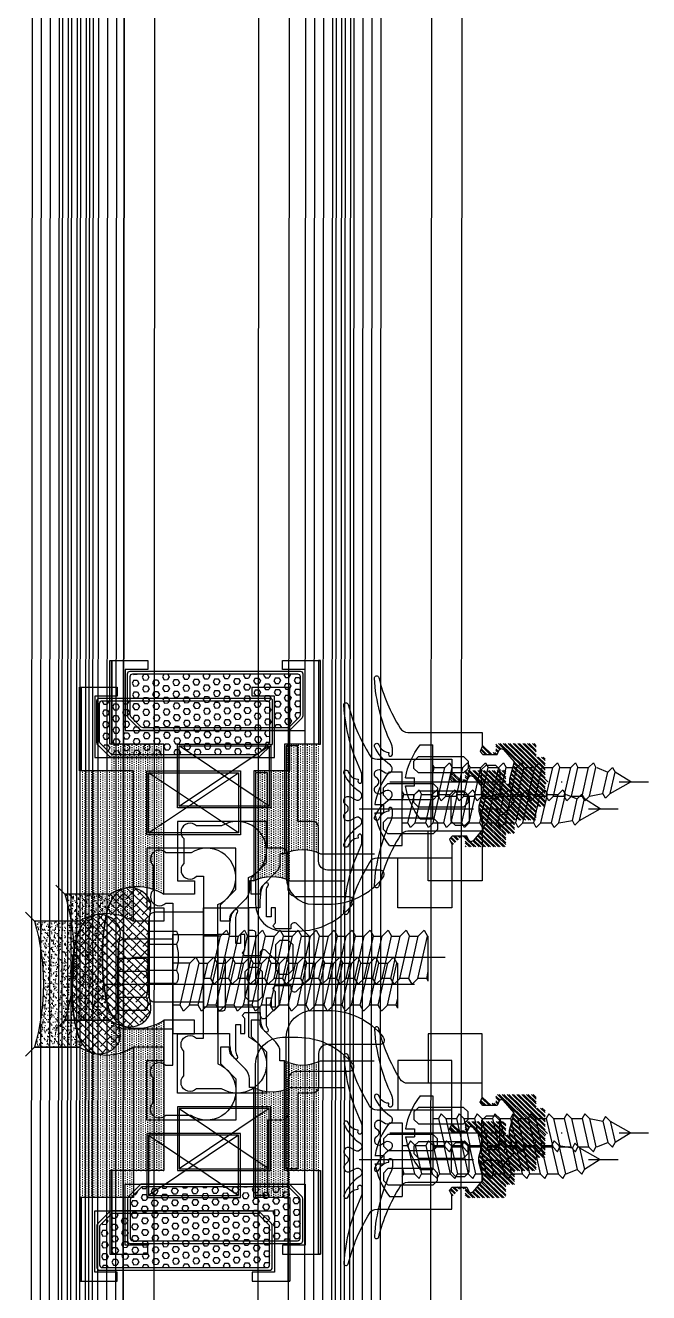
# Model space of a CAD drawing. Header units: inches. Extents: x 4821 to 127877, y 58012 to 433683.
# Drawn here: x 32887 to 32956.3, y 227800.3 to 227941.1 of the extents above; entities that cross this region are included whole.
import ezdxf
from ezdxf.xclip import XClip

# ---------------------------------------------------------------- set-up
doc = ezdxf.new("R2010")
doc.units = ezdxf.units.IN
doc.header["$MEASUREMENT"] = 0
doc.header["$XCLIPFRAME"] = 2
for name, pattern in [('$1$Center', [29.999999120608162, 12.00000007375544, -5.999999682284241, 5.999999682284241, -5.999999682284241]), ('$1$DASHDOT', [25.399999999999995, 12.7, -6.349999999999998, 0, -6.349999999999998]), ('$1$DASHED', [19.049999999999997, 12.7, -6.349999999999998])]:
    doc.linetypes.add(name, pattern=pattern)
for name, color, linetype in [('$1$ACC', 2, 'Continuous'), ('A-FURN-FIXD', 10, 'Continuous'), ('A-WAL-CMU', 7, 'Continuous')]:
    doc.layers.add(name, color=color, linetype=linetype)
pattern_1 = [(0, (0, 0), (0.125, 0.25), [0, -0.25])]
pattern_2 = [(179.0162089855438, (635274.2243378536, -1341716.434204595), (-0.01115194898563886, -0.6494233088162342), [0.3749999999999928, -0.7499999999999856]), (299.0162089855436, (635274.2243378536, -1341716.434204595), (0.5679930577374244, 0.3150537832848457), [0.3749999999999989, -0.7499999999999978]), (239.0162089855436, (635273.8493931313, -1341716.427766015), (0.5568411087517855, -0.3343695255313883), [0.3749999999999995, -0.749999999999999])]
pattern_3 = [(224.0162089855436, (621120.7246362583, -1348913.95252218), (0.2605731915028855, -0.2696787197203402), []), (224.0162089855436, (621120.5478856217, -1348913.949487003), (0.2605731915028855, -0.2696787197203402), [])]

# ---------------------------------------------------------------- blocks, each defined once
blk = doc.blocks.new('$1$M6x25')
at = {"color": 71}
for p, q in [((-6, 4.5), (-6, -4.5)), ((0, 5), (-5.5, 5)), ((0, 5), (0, -5)), ((1.187399494136115, 3), (0.8241377285230553, 2.339363692339701)), ((1.849375497482468, 2.339363692339701), (1.187399494136115, 3)), ((3.187399494136117, 3), (2.824137728523055, 2.339363692339701)), ((3.849375497482468, 2.339363692339701), (3.187399494136117, 3)), ((5.187399494136116, 3), (4.824137728523054, 2.339363692339701)), ((5.849375497482468, 2.339363692339701), (5.187399494136116, 3)), ((7.187399494136116, 3), (6.824137728523053, 2.339363692339701)), ((7.849375497482468, 2.339363692339701), (7.187399494136116, 3)), ((9.187399494136118, 3), (8.824137728523054, 2.339363692339701)), ((9.849375497482466, 2.339363692339701), (9.187399494136118, 3)), ((11.18739949413611, 3), (10.82413772852305, 2.339363692339701)), ((11.84937549748247, 2.339363692339701), (11.18739949413611, 3)), ((13.18739949413611, 3), (12.82413772852305, 2.339363692339701)), ((13.84937549748247, 2.339363692339701), (13.18739949413611, 3)), ((15.18739949413611, 3), (14.82413772852305, 2.339363692339701)), ((15.84937549748247, 2.339363692339701), (15.18739949413611, 3)), ((17.18739949413611, 3), (16.82413772852305, 2.339363692339701)), ((17.84937549748247, 2.339363692339701), (17.18739949413611, 3)), ((19.18739949413611, 3), (18.82413772852305, 2.339363692339701)), ((19.84937549748247, 2.339363692339701), (19.18739949413611, 3)), ((21.18739949413612, 3), (20.82413772852305, 2.339363692339701)), ((21.84937549748247, 2.339363692339701), (21.18739949413612, 3)), ((23.18739949413612, 3), (22.82413772852306, 2.339363692339701)), ((23.84937549748247, 2.339363692339701), (23.18739949413612, 3)), ((0.8241377285230553, 2.339363692339701), (0, 2.339363692339701)), ((0.8241377285230553, 2.339363692339701), (1.881907690663864, -2.339363692339247)), ((1.849375497482468, 2.339363692339701), (2.907145459625098, -2.339363692339247)), ((2.824137728523055, 2.339363692339701), (1.849375497482468, 2.339363692339701)), ((2.824137728523055, 2.339363692339701), (3.881907690663865, -2.339363692339247)), ((3.849375497482468, 2.339363692339701), (4.907145459625097, -2.339363692339247)), ((4.824137728523054, 2.339363692339701), (3.849375497482468, 2.339363692339701)), ((4.824137728523054, 2.339363692339701), (5.881907690663866, -2.339363692339247)), ((5.849375497482468, 2.339363692339701), (6.907145459625098, -2.339363692339247)), ((6.824137728523053, 2.339363692339701), (5.849375497482468, 2.339363692339701)), ((6.824137728523053, 2.339363692339701), (7.881907690663866, -2.339363692339247)), ((7.849375497482468, 2.339363692339701), (8.907145459625095, -2.339363692339247)), ((8.824137728523054, 2.339363692339701), (7.849375497482468, 2.339363692339701)), ((8.824137728523054, 2.339363692339701), (9.881907690663864, -2.339363692339247)), ((9.849375497482466, 2.339363692339701), (10.9071454596251, -2.339363692339247)), ((10.82413772852305, 2.339363692339701), (9.849375497482466, 2.339363692339701)), ((10.82413772852305, 2.339363692339701), (11.88190769066386, -2.339363692339247)), ((11.84937549748247, 2.339363692339701), (12.9071454596251, -2.339363692339247)), ((12.82413772852305, 2.339363692339701), (11.84937549748247, 2.339363692339701)), ((12.82413772852305, 2.339363692339701), (13.88190769066386, -2.339363692339247)), ((13.84937549748247, 2.339363692339701), (14.9071454596251, -2.339363692339247)), ((14.82413772852305, 2.339363692339701), (13.84937549748247, 2.339363692339701)), ((14.82413772852305, 2.339363692339701), (15.88190769066386, -2.339363692339247)), ((15.84937549748247, 2.339363692339701), (16.9071454596251, -2.339363692339247)), ((16.82413772852305, 2.339363692339701), (15.84937549748247, 2.339363692339701)), ((16.82413772852305, 2.339363692339701), (17.88190769066386, -2.339363692339247)), ((17.84937549748247, 2.339363692339701), (18.9071454596251, -2.339363692339247)), ((18.82413772852305, 2.339363692339701), (17.84937549748247, 2.339363692339701)), ((18.82413772852305, 2.339363692339701), (19.88190769066386, -2.339363692339247)), ((19.84937549748247, 2.339363692339701), (20.9071454596251, -2.339363692339247)), ((20.82413772852305, 2.339363692339701), (19.84937549748247, 2.339363692339701)), ((20.82413772852305, 2.339363692339701), (21.88190769066387, -2.339363692339247)), ((21.84937549748247, 2.339363692339701), (22.9071454596251, -2.339363692339247)), ((22.82413772852306, 2.339363692339701), (21.84937549748247, 2.339363692339701)), ((22.82413772852306, 2.339363692339701), (23.88190769066387, -2.339363692339247)), ((23.84937549748247, 2.339363692339701), (24.9071454596251, -2.339363692339247)), ((24.82413772852306, 2.339363692339701), (23.84937549748247, 2.339363692339701)), ((25, 2.659190915250746), (24.82413772852306, 2.339363692339701)), ((24.82413772852306, 2.339363692339701), (24.99999999999818, 1.56148981150045)), ((25, 2.659190915250746), (25.00000000000182, -2.339363692339247)), ((1.881907690663864, -2.339363692339247), (0, -2.339363692339247)), ((1.881907690663864, -2.339363692339247), (2.543883694012038, -3)), ((2.543883694012038, -3), (2.907145459625098, -2.339363692339247)), ((2.907145459625098, -2.339363692339247), (3.881907690663865, -2.339363692339247)), ((3.881907690663865, -2.339363692339247), (4.543883694012038, -3)), ((4.543883694012038, -3), (4.907145459625097, -2.339363692339247)), ((4.907145459625097, -2.339363692339247), (5.881907690663866, -2.339363692339247)), ((5.881907690663866, -2.339363692339247), (6.543883694012037, -3)), ((6.543883694012037, -3), (6.907145459625098, -2.339363692339247)), ((6.907145459625098, -2.339363692339247), (7.881907690663866, -2.339363692339247)), ((7.881907690663866, -2.339363692339247), (8.543883694012038, -3)), ((8.543883694012038, -3), (8.907145459625095, -2.339363692339247)), ((8.907145459625095, -2.339363692339247), (9.881907690663864, -2.339363692339247)), ((9.881907690663864, -2.339363692339247), (10.54388369401204, -3)), ((10.54388369401204, -3), (10.9071454596251, -2.339363692339247)), ((10.9071454596251, -2.339363692339247), (11.88190769066386, -2.339363692339247)), ((11.88190769066386, -2.339363692339247), (12.54388369401204, -3)), ((12.54388369401204, -3), (12.9071454596251, -2.339363692339247)), ((12.9071454596251, -2.339363692339247), (13.88190769066386, -2.339363692339247)), ((13.88190769066386, -2.339363692339247), (14.54388369401204, -3)), ((14.54388369401204, -3), (14.9071454596251, -2.339363692339247)), ((14.9071454596251, -2.339363692339247), (15.88190769066386, -2.339363692339247)), ((15.88190769066386, -2.339363692339247), (16.54388369401203, -3)), ((16.54388369401203, -3), (16.9071454596251, -2.339363692339247)), ((16.9071454596251, -2.339363692339247), (17.88190769066386, -2.339363692339247)), ((17.88190769066386, -2.339363692339247), (18.54388369401204, -3)), ((18.54388369401204, -3), (18.9071454596251, -2.339363692339247)), ((18.9071454596251, -2.339363692339247), (19.88190769066386, -2.339363692339247)), ((19.88190769066386, -2.339363692339247), (20.54388369401204, -3)), ((20.54388369401204, -3), (20.9071454596251, -2.339363692339247)), ((20.9071454596251, -2.339363692339247), (21.88190769066387, -2.339363692339247)), ((21.88190769066387, -2.339363692339247), (22.54388369401204, -3)), ((22.54388369401204, -3), (22.9071454596251, -2.339363692339247)), ((22.9071454596251, -2.339363692339247), (23.88190769066387, -2.339363692339247)), ((23.88190769066387, -2.339363692339247), (24.54388369401204, -3)), ((24.54388369401204, -3), (24.9071454596251, -2.339363692339247)), ((24.9071454596251, -2.339363692339247), (25.00000000000182, -2.339363692339247)), ((0, -5), (-5.5, -5))]:
    blk.add_line(p, q, dxfattribs=at)
at = {"color": 71, "linetype": '$1$DASHED', "ltscale": 100}
for p, q in [((-6, 2.886751345948141), (-3, 2.886751345947685)), ((-6, 1.44337567297407), (-3, 1.44337567297407)), ((-6, -1.44337567297407), (-3, -1.44337567297407)), ((-6, -2.886751345948141), (-3, -2.886751345947685))]:
    blk.add_line(p, q, dxfattribs=at)
at = {"color": 2, "linetype": '$1$Center', "ltscale": 10}
blk.add_line((-7.769528715181877, 0), (26.87764291520944, 0), dxfattribs=at)
at = {"color": 71}
for centre, start, end in [((-5.5, 4.5), 90, 180), ((-5.5, -4.5), 180, 270)]:
    blk.add_arc(centre, 0.5, start, end, dxfattribs=at)
at = {"color": 71, "linetype": '$1$DASHED', "ltscale": 100}
for centre, radius, start, end in [((-4.202083333317203, 2.16506350946065), 1.402083333319506, 329.0209011380696, 30.97909886193042), ((-8.10833333330811, -9.095e-13), 5.308333333308814, 344.2221938994409, 15.77780610055912), ((-4.202083333317203, -2.165063509462469), 1.402083333319506, 329.0209011380696, 30.97909886193042)]:
    blk.add_arc(centre, radius, start, end, dxfattribs=at)
blk = doc.blocks.new('$1$inner silicone')
h = blk.add_hatch()
h.set_pattern_fill('DOTS', scale=4)
h.set_pattern_definition(pattern_1)
h.paths.add_polyline_path([(12.20000000001164, 1.819e-12), (12.20000000001164, -0.2000000000007276), (12.20000000001164, -4), (0, -4, 0.23606996840021), (0, 0)])
at = {"color": 7}
blk.add_line((12.20000000001164, -0.2000000000007276), (12.20000000001164, 1.819e-12), dxfattribs=at)
blk.add_arc((-3.999962284142383, -2), 4.472102220942803, 333.4347327252901, 26.56526727470997, dxfattribs=at)
blk = doc.blocks.new('$1$outer silicone')
h = blk.add_hatch()
h.set_pattern_fill('DOTS', scale=4)
h.set_pattern_definition(pattern_1)
h.paths.add_polyline_path([(16.70000000000072, 0), (16.70000000000072, -5.80000000000109), (16.70000000000436, -6), (0, -5.999999999998182, 0.2933506772537713), (0, 1.819e-12)])
at = {"color": 7}
blk.add_line((16.70000000000072, -5.80000000000109), (16.70000000000436, -6), dxfattribs=at)
blk.add_arc((-4.673308011646441, -2.999999999998181), 5.553360043407847, 327.3018269087508, 32.69817309124921, dxfattribs=at)
blk = doc.blocks.new('$1$butile2')
h = blk.add_hatch(color=11)
h.dxf.hatch_style = 1
h.paths.add_polyline_path([(9.300000000050202, 0.2000000000025466), (0, 0.2000000000025466), (0, 0), (9.300000000050202, 0)])
at = {"color": 11}
blk.add_lwpolyline([(9.300000000050202, 0.2000000000025466), (0, 0.2000000000025466), (0, 0), (9.300000000050202, 0)], close=True, dxfattribs=at)
blk = doc.blocks.new('$1$joint silicone 2')
h = blk.add_hatch()
h.set_pattern_fill('AR-SAND', color=11, scale=0.3)
h.set_pattern_definition([(37.50000000000001, (18049.96469978716, 8866.31298287214), (-0.0188980074328825, 0.5780471307039475), [0, -0.4560000000000001, 0, -0.51, 0, -0.4875]), (7.499999999999999, (18049.96469978716, 8866.31298287214), (0.5309330115803182, 0.8466438195689221), [0, -0.2459999999999999, 0, -0.4110000000000002, 0, -0.1575]), (327.5, (18049.59569978716, 8866.31298287214), (0.9342425585254484, 0.0016977160610895), [0, -0.15, 0, -0.5400000000000001, 0, -0.705]), (317.5, (18049.59569978716, 8866.31298287214), (0.9018379813716879, 0.2633026694802748), [0, -0.075, 0, -0.354, 0, -0.4050000000000001])])
edge = h.paths.add_edge_path()
edge.add_line((-6.225884273069823, 1.179132393152029), (-6.212707624403263, 1.168783772833194))
edge.add_line((-6.212707624403263, 1.168783772833194), (-5.750276468817901, 0.907811967712405))
edge.add_line((-5.750276468817901, 0.907811967712405), (-5.191873938121715, 0.6817775982672174))
edge.add_line((-5.191873938121715, 0.6817775982672174), (-4.546679324721481, 0.4905648727544758))
edge.add_line((-4.546679324721481, 0.4905648727544758), (-3.827091497580113, 0.3327301763820287))
edge.add_line((-3.827091497580113, 0.3327301763820287), (-3.045509325660531, 0.2068298943486297))
edge.add_line((-3.045509325660531, 0.2068298943486297), (-2.214331677903828, 0.1114204118603084))
edge.add_line((-2.214331677903828, 0.1114204118603084), (-1.345957423283833, 0.0450581141158182))
edge.add_line((-1.345957423283833, 0.0450581141158182), (-0.4527854307452799, 0.006299386323007597))
edge.add_line((-0.4527854307452799, 0.0062993863230076), (0.4527854307489179, -0.006299386321188701))
edge.add_line((0.452785430748918, -0.0062993863211887), (1.358356292243114, 0.006299386323007601))
edge.add_line((1.358356292243114, 0.0062993863230076), (2.251528284778031, 0.0450581141158182))
edge.add_line((2.251528284778031, 0.0450581141158182), (3.119902539405301, 0.1114204118603084))
edge.add_line((3.119902539405301, 0.1114204118603084), (3.951080187158368, 0.2068298943486297))
edge.add_line((3.951080187158368, 0.2068298943486297), (4.732662359077949, 0.3327301763802097))
edge.add_line((4.732662359077949, 0.3327301763802097), (5.452250186219317, 0.4905648727544758))
edge.add_line((5.452250186219317, 0.4905648727544758), (6.097444799615912, 0.6817775982672174))
edge.add_line((6.097444799615912, 0.6817775982672174), (6.655847330319375, 0.907811967712405))
edge.add_line((6.655847330319375, 0.907811967712405), (7.118278485908375, 1.168783772833194))
edge.add_line((7.118278485908375, 1.168783772833194), (7.131455134571298, 1.179132393148393))
edge.add_line((7.131455134571298, 1.179132393148393), (7.452785430767107, 0.8254943091251334))
edge.add_line((7.452785430767107, 0.8254943091251334), (7.452785430767107, -4.174505690871227))
edge.add_arc((0.4527854307538552, -28.17450569094024), 25.00000000006996, 73.73979529170316, 106.2602047083117)
edge.add_line((-6.547214569265634, -4.174505690873047), (-6.547214569269272, 0.8254943091251334))
edge.add_line((-6.547214569269272, 0.8254943091251334), (-6.225884273069823, 1.179132393152029))
at = {"color": 11}
blk.add_lwpolyline([(-6.225884273069823, 1.179132393152029), (-6.212707624403263, 1.168783772833194), (-5.750276468817901, 0.907811967712405), (-5.191873938121715, 0.6817775982672174), (-4.546679324721481, 0.4905648727544758), (-3.827091497580113, 0.3327301763820287), (-3.045509325660531, 0.2068298943486297), (-2.214331677903828, 0.1114204118603084), (-1.345957423283833, 0.0450581141158182), (-0.4527854307452799, 0.0062993863230076), (0.452785430748918, -0.0062993863211887), (1.358356292243114, 0.0062993863230076), (2.251528284778031, 0.0450581141158182), (3.119902539405301, 0.1114204118603084), (3.951080187158368, 0.2068298943486297), (4.732662359077949, 0.3327301763802097), (5.452250186219317, 0.4905648727544758), (6.097444799615912, 0.6817775982672174), (6.655847330319375, 0.907811967712405), (7.118278485908375, 1.168783772833194), (7.131455134571298, 1.179132393148393), (7.452785430767107, 0.8254943091251334), (7.452785430767107, -4.174505690871227, 0.1428571428570744), (-6.547214569265634, -4.174505690873047), (-6.547214569269272, 0.8254943091251334)], format="xyb", close=True, dxfattribs=at)
blk = doc.blocks.new('$1$GTSY500112')
at = {"layer": 'A-FURN-FIXD'}
blk.add_lwpolyline([(5.931719167543633, -11.75000000000091, 0.5773502691904902), (5.065693763759553, -11.75000000000102, -0.999999999998326), (4.199668359973656, -11.25), (4.488343494569562, -10.74999999999795, 0.9657807244750246), (3.640758804302095, -10.22048243981476, -0.1386731421400696), (1.563005672303915, -11.97761542958153, -1.037842059147247), (1.373383537076732, -11.51533969930676, 0.2835916216542221), (2.225868479810741, -10.43042088677998, -0.5844258438185121), (2.306127916204785, -10.39651677069548, 1.394940147350302), (2.442483260219886, -10), (1.746761672251523, -9.999999999999773, 0.1115745408399146), (1.316791351118807, -10.09715697768399, -0.0954303663116282), (-6.005665821277943, -11.99948991732117, -0.9123195609076536), (-6.082791419841667, -11.50759744684785, 0.0765505954499578), (-0.4749531550278335, -9.136859766201383, 0.2601478514355268), (-1.81899e-11, -8.285786437629442), (0, 0), (1.558762148981259, 0), (2.110130689236028, -0.2412499651154576), (2.447413881249303, 0.0529816781945556), (2.447413881234751, 1.672911868519803), (1.96036236776672, 1.887451385112399), (1.808419681938175, 2.096049797861269), (1.91581522821616, 2.377058941181529), (3.285172708374373, 3.529821003481628), (5.210995190456742, 3.033396865700523), (5.786417740828256, 3.033396865700523), (7.709653534149764, 3.529821003481628), (9.07901101430798, 2.377058941181529), (9.186406560585963, 2.096049797861269), (9.034463874757419, 1.887451385112399), (8.547412361289389, 1.672911868519803), (8.547412361274839, 0.0529816781945556), (8.884695553288111, -0.2412499651154576), (9.436064093542882, 0), (10.99741293128499, 0), (10.99741293127772, -8.285786437626712, 0.2601478514358848), (11.47236608633102, -9.136859766202065, 0.076550595449581), (17.08020435113758, -11.5075974468466, -0.9123195609076278), (17.00307875257931, -11.99948991732117, -0.0954303663112212), (9.68062158020075, -10.0971569776924, 0.1115745408397775), (9.250651259049844, -9.999999999999773), (8.554929671081482, -10, 1.394940147351126), (8.691285015096582, -10.3965167706956, -0.5844258438186469), (8.771544451490627, -10.43042088677998, 0.2835916216540443), (9.624029394222816, -11.51533969930631, -1.037842059147939), (9.434407258997453, -11.97761542958142, -0.1386731421400115), (7.356654126999272, -10.22048243981283, 0.965780724475494), (6.509069436731808, -10.74999999999806), (6.797744571327713, -11.25, -0.9999999999997278)], format="xyb", close=True, dxfattribs=at)
for points in [[(4.126459174849514, -0.0726897372550184), (3.635323295415219, 0.4184461421710921), (3.635323295400667, 1.466352391806253), (4.126459174849514, 1.957488271242368), (6.870953756451852, 1.957488271242254), (7.362089635900701, 1.466352391806253), (7.362089635886151, 0.4184461421710921), (6.870953756451852, -0.0726897372550184)], [(4.007570586203654, -1.583512693114244), (4.498706465637951, -2.074648572540354), (4.498706465652502, -7.108864120564817), (4.007570586203654, -7.600000000000023), (3.186317374838836, -7.600000000000023), (2.695181495389988, -7.108864120564817), (2.69518149540454, -2.074648572540354), (3.186317374838836, -1.583512693114244)], [(7.81109555644798, -7.600000000000023), (6.989842345083161, -7.600000000000023), (6.498706465634313, -7.108864120564817), (6.498706465648866, -2.074648572540354), (6.989842345083161, -1.583512693114357), (7.81109555644798, -1.583512693114244), (8.302231435882277, -2.074648572540354), (8.302231435896825, -7.108864120564817)]]:
    blk.add_lwpolyline(points, close=True, dxfattribs=at)
blk = doc.blocks.new('$1$GTSY500502')
at = {"color": 151}
blk.add_lwpolyline([(-1.782842712429555, 2.382842712475393, -0.6681786379169732), (-2.065685424906404, 1.700000000000726), (-2.349999999973078, 1.700000000000726), (-2.349999999980354, 3.638e-12), (-2.01271680796708, -0.2942316433109226), (-1.675433615953807, 0), (0, 0), (0, -0.487788868302232), (-1, -0.487788868302232), (-1, -0.987788868302232), (1.906080103886779, -0.9877888683031412, 0.1539203192352943), (2.479674458631051, -0.8069283657123378, -0.8071913946032635), (2.766471635997731, -1.072682986212385, -0.1918525196294766), (2.180359414422126, -1.524699452485036, -0.0728482029929145), (0.6843476991489297, -1.723938025607821), (1.600711e-10, -1.72393802560873), (-1.09139e-11, -3), (-2.49999999983629, -3), (-2.499999999974534, -2.5, 0.4142135623695433), (-2.799999999977443, -2.199999999999819), (-8.199999999978898, -2.200000000002546, 0.4142135623748711), (-8.499999999974534, -2.5), (-8.499999999974534, -3), (-10.99999999996726, -3), (-11.00000000013824, -1.72393802560873), (-11.6843476991271, -1.723938025607821, -0.0728482029934335), (-13.18035941441121, -1.524699452481399, -0.1918525196299132), (-13.7664716359759, -1.072682986214202, -0.8071913946034674), (-13.47967445860559, -0.8069283657086996, 0.153920319235285), (-12.90608010386495, -0.9877888683031412), (-9.999999999978172, -0.987788868302232), (-9.999999999978172, -0.487788868302232), (-10.99999999997817, -0.487788868302232), (-10.99999999997817, 0), (-9.324566384002537, 0), (-8.987283191989262, -0.2942316433109226), (-8.64999999997599, 0), (-8.649999999979629, 1.699999999998908), (-8.93431457502811, 1.700000000002545, -0.6681786379231692), (-9.217157287504962, 2.382842712475393), (-7.799999999977442, 3.799999999999272), (-3.199999999957071, 3.799999999999272)], format="xyb", close=True, dxfattribs=at)
blk.add_lwpolyline([(-3.636616829742705, 0.4911358794270201), (-4.127752709177002, 0), (-6.872247290779339, 0), (-7.363383170213638, 0.4911358794270201), (-7.363383170228188, 1.466352391806139), (-6.872247290779339, 1.957488271242254), (-4.127752709177002, 1.957488271242254), (-3.636616829728153, 1.466352391806139)], close=True, dxfattribs=at)
blk = doc.blocks.new('$1$RHS4.2x22')
at = {"layer": 'A-FURN-FIXD'}
for p, q in [((1.422341482069896, 4.098988029109478), (0, 4.098988029109478)), ((0, -4.098988029109478), (0, 4.098988029109478)), ((-19.97603425628768, 1.608759013357485), (-20.26279309406164, 1.087252712090049)), ((-19.45347039924309, 1.087252712090049), (-19.97603425628768, 1.608759013357485)), ((-18.22982678261906, 1.578800000000228), (-19.45347039924309, 1.087252712090049)), ((-17.8476176682816, 2.100306301267665), (-18.13437650605556, 1.578800000000228)), ((-17.42050408780051, -1.578800000000228), (-18.13437650605556, 1.578800000000228)), ((-17.32505381123701, 1.578800000000228), (-17.8476176682816, 2.100306301267665)), ((-16.1371945060564, 1.578800000000228), (-17.32505381123701, 1.578800000000228)), ((-16.61118139298196, -1.578800000000228), (-17.32505381123701, 1.578800000000228)), ((-15.85043566828244, 2.100306301267665), (-16.1371945060564, 1.578800000000228)), ((-15.42332208780135, -1.578800000000228), (-16.1371945060564, 1.578800000000228)), ((-15.32787181123786, 1.578800000000228), (-15.85043566828244, 2.100306301267665)), ((-14.61399939298281, -1.578800000000228), (-15.32787181123786, 1.578800000000228)), ((-14.14001250605725, 1.578800000000228), (-15.32787181123786, 1.578800000000228)), ((-13.85325366828329, 2.100306301267665), (-14.14001250605725, 1.578800000000228)), ((-13.42614008779856, -1.578800000000228), (-14.14001250605725, 1.578800000000228)), ((-13.3306898112387, 1.578800000000228), (-13.85325366828329, 2.100306301267665)), ((-12.61681739298365, -1.578800000000228), (-13.3306898112387, 1.578800000000228)), ((-12.14283050605445, 1.578800000000228), (-13.3306898112387, 1.578800000000228)), ((-11.85607166828049, 2.100306301267665), (-12.14283050605445, 1.578800000000228)), ((-11.4289580877994, -1.578800000000228), (-12.14283050605445, 1.578800000000228)), ((-11.33350781123954, 1.578800000000228), (-11.85607166828049, 2.100306301267665)), ((-10.61963539298085, -1.578800000000228), (-11.33350781123954, 1.578800000000228)), ((-10.1456485060553, 1.578800000000228), (-11.33350781123954, 1.578800000000228)), ((-9.858889668281336, 2.100306301267665), (-10.1456485060553, 1.578800000000228)), ((-9.431776087800245, -1.578800000000228), (-10.1456485060553, 1.578800000000228)), ((-9.858889668281336, 2.100306301267665), (-9.336325811236748, 1.578800000000228)), ((-8.622453392981697, -1.578800000000228), (-9.336325811236748, 1.578800000000228)), ((-8.148466506056138, 1.578800000000228), (-9.336325811236748, 1.578800000000228)), ((-7.861707668282179, 2.100306301267665), (-8.148466506056138, 1.578800000000228)), ((-7.43459408779745, -1.578800000000228), (-8.148466506056138, 1.578800000000228)), ((-7.339143811237591, 1.578800000000228), (-7.861707668282179, 2.100306301267665)), ((-6.62527139298254, -1.578800000000228), (-7.339143811237591, 1.578800000000228)), ((-6.151284506053344, 1.578800000000228), (-7.339143811237591, 1.578800000000228)), ((-5.864525668279384, 2.100306301267665), (-6.151284506053344, 1.578800000000228)), ((-5.437412087798293, -1.578800000000228), (-6.151284506053344, 1.578800000000228)), ((-5.341961811238434, 1.578800000000228), (-5.864525668279384, 2.100306301267665)), ((-4.628089392979746, -1.578800000000228), (-5.341961811238434, 1.578800000000228)), ((-4.154102506054187, 1.578800000000228), (-5.341961811238434, 1.578800000000228)), ((-3.867343668280228, 2.100306301267665), (-4.154102506054187, 1.578800000000228)), ((-3.440230087799137, -1.578800000000228), (-4.154102506054187, 1.578800000000228)), ((-3.440230087795499, -1.578800000000228), (-4.154102506054187, 1.578800000000228)), ((-3.344779811235639, 1.578800000000228), (-3.867343668280228, 2.100306301267665)), ((-2.630907392980589, -1.578800000000228), (-3.344779811235639, 1.578800000000228)), ((-2.156920506051392, 1.578800000000228), (-3.344779811235639, 1.578800000000228)), ((-1.870161668277433, 2.100306301267665), (-2.156920506051392, 1.578800000000228)), ((-1.443048087796342, -1.578800000000228), (-2.156920506051392, 1.578800000000228)), ((-1.347597811236483, 1.578800000000228), (-1.870161668277433, 2.100306301267665)), ((-0.6337253929777944, -1.578800000000228), (-1.347597811236483, 1.578800000000228)), ((-0.1597385060522356, 1.578800000000228), (-1.347597811236483, 1.578800000000228)), ((-1.818989403545856e-12, 1.869304167571499), (-0.1597385060522356, 1.578800000000228)), ((0, 0.8722447475302033), (-0.1597385060522356, 1.578800000000228)), ((-22, 0), (-20.26279309406164, 1.087252712090049)), ((-19.72250988759333, -1.302527603150793), (-22, 0)), ((-19.72250988759333, -1.302527603150793), (-20.26279309406164, 1.087252712090049)), ((-18.91318719277842, -1.302527603150793), (-19.45347039924309, 1.087252712090049)), ((3.048101800417498, 0.4554431143455986), (2.038886855621968, 0.4554431143455986)), ((2.038886855621968, -0.4554431143455986), (2.038886855621968, 0.4554431143455986)), ((-19.72250988759333, -1.302527603150793), (-19.19994603055238, -1.824033904418229)), ((-19.19994603055238, -1.824033904418229), (-18.91318719277842, -1.302527603150793)), ((-17.42050408780051, -1.578800000000228), (-18.91318719277842, -1.302527603150793)), ((3.048101800417498, -0.4554431143455986), (2.038886855621968, -0.4554431143455986)), ((-17.42050408780051, -1.578800000000228), (-16.89794023075592, -2.100306301267665)), ((-16.89794023075592, -2.100306301267665), (-16.61118139298196, -1.578800000000228)), ((-15.42332208780135, -1.578800000000228), (-16.61118139298196, -1.578800000000228)), ((-15.42332208780135, -1.578800000000228), (-14.90075823075676, -2.100306301267665)), ((-14.90075823075676, -2.100306301267665), (-14.61399939298281, -1.578800000000228)), ((-13.42614008779856, -1.578800000000228), (-14.61399939298281, -1.578800000000228)), ((-13.42614008779856, -1.578800000000228), (-12.90357623075761, -2.100306301267665)), ((-12.90357623075761, -2.100306301267665), (-12.61681739298365, -1.578800000000228)), ((-11.4289580877994, -1.578800000000228), (-12.61681739298365, -1.578800000000228)), ((-11.4289580877994, -1.578800000000228), (-10.90639423075845, -2.100306301267665)), ((-10.90639423075845, -2.100306301267665), (-10.61963539298085, -1.578800000000228)), ((-9.431776087800245, -1.578800000000228), (-10.61963539298085, -1.578800000000228)), ((-9.431776087800245, -1.578800000000228), (-8.909212230755656, -2.100306301267665)), ((-8.909212230755656, -2.100306301267665), (-8.622453392981697, -1.578800000000228)), ((-7.43459408779745, -1.578800000000228), (-8.622453392981697, -1.578800000000228)), ((-7.43459408779745, -1.578800000000228), (-6.9120302307565, -2.100306301267665)), ((-6.9120302307565, -2.100306301267665), (-6.62527139298254, -1.578800000000228)), ((-5.437412087798293, -1.578800000000228), (-6.62527139298254, -1.578800000000228)), ((-5.437412087798293, -1.578800000000228), (-4.914848230757343, -2.100306301267665)), ((-4.914848230757343, -2.100306301267665), (-4.628089392979746, -1.578800000000228)), ((-3.440230087799137, -1.578800000000228), (-4.628089392979746, -1.578800000000228)), ((-3.440230087795499, -1.578800000000228), (-2.917666230754548, -2.100306301267665)), ((-2.917666230754548, -2.100306301267665), (-2.630907392980589, -1.578800000000228)), ((-1.443048087796342, -1.578800000000228), (-2.630907392980589, -1.578800000000228)), ((-1.443048087796342, -1.578800000000228), (-0.9204842307553918, -2.100306301267665)), ((-0.9204842307553918, -2.100306301267665), (-0.6337253929777944, -1.578800000000228)), ((0, -1.578800000000228), (-0.6337253929777944, -1.578800000000228)), ((1.422341482069896, -4.098988029109478), (0, -4.098988029109478))]:
    blk.add_line(p, q, dxfattribs=at)
at = {"layer": 'A-FURN-FIXD', "linetype": '$1$DASHDOT'}
blk.add_line((4.779135199598386, 0), (-24, 0), dxfattribs=at)
at = {"layer": 'A-FURN-FIXD'}
for centre, radius, start, end in [((-5.007804237076925, -0.907764149454124), 8.149499453768996, 9.629417590954722, 37.90566040492303), ((-5.007804237076925, 0.907764149454124), 8.149499453768993, 322.094339595077, 350.3705824090453)]:
    blk.add_arc(centre, radius, start, end, dxfattribs=at)
blk = doc.blocks.new('FIRST SLAB EDGE')
at = {"extrusion": (5.690027263597736e-07, 1.561011668682606e-06, 0.9999999999986198)}
h = blk.add_hatch(dxfattribs=at)
h.set_pattern_fill('HEX', color=140, scale=3.000000000000013, angle=179.0162089855439)
h.set_pattern_definition(pattern_2)
edge = h.paths.add_edge_path()
edge.add_line((1200830.012420741, -1725804.697246074), (1200830.012436988, -1725808.948717936))
edge.add_arc((1200830.312436988, -1725808.948716789), 0.3000000000020019, -899.9997810404409, -854.9997810404619)
edge.add_line((1200830.100305765, -1725809.160849634), (1200831.248838291, -1725810.309373382))
edge.add_arc((1200831.460969515, -1725810.097240538), 0.2999999999644234, -854.9997810235121, -809.999781023592)
edge.add_line((1200831.460970662, -1725810.397240537), (1200847.463914387, -1725810.397179381))
edge.add_arc((1200847.46391324, -1725810.097179382), 0.2999999999647127, -809.999781056595, -764.9997810566748)
edge.add_line((1200847.676046085, -1725810.309310606), (1200848.824569833, -1725809.160778079))
edge.add_arc((1200848.612436988, -1725808.948646856), 0.3000000000017238, -764.999781039725, -719.999781039746)
edge.add_line((1200848.912436988, -1725808.948645709), (1200848.912420741, -1725804.697173846))
edge.add_arc((1200848.612420741, -1725804.697174993), 0.3000000000229203, -719.9997810446097, -629.9997810446098)
edge.add_line((1200848.612419594, -1725804.397174992), (1200830.312419594, -1725804.397244927))
edge.add_arc((1200830.312420741, -1725804.697244927), 0.3000000000229203, -989.9997810355774, -899.9997810355774)
h = blk.add_hatch(dxfattribs=at)
h.set_pattern_fill('ANSI32', scale=1.000000000000004, angle=179.0162089855439)
h.set_pattern_definition(pattern_3)
h.paths.add_polyline_path([(1200803.762481685, -1725820.644759321), (1200803.762475953, -1725819.144759321), (1200802.762475953, -1725819.144763143), (1200802.76246659, -1725816.694763332), (1200802.462465444, -1725816.394764479), (1200802.762464297, -1725816.094763332), (1200802.762454935, -1725813.644763522), (1200803.762454935, -1725813.644759701), (1200803.762449202, -1725812.144759701), (1200808.262449202, -1725812.144742504), (1200808.262453024, -1725813.144742124), (1200808.862443864, -1725813.144740781), (1200809.762449585, -1725812.244728181), (1200809.762450383, -1725812.453498921), (1200810.003702455, -1725813.00486654), (1200809.7094721, -1725813.342150857), (1200808.08954191, -1725813.342157047), (1200807.875000532, -1725812.855106353), (1200807.666401539, -1725812.703164464), (1200807.385392806, -1725812.810561085), (1200806.232635977, -1725814.17992297), (1200806.729067474, -1725816.105743555), (1200806.729069673, -1725816.681166106), (1200806.232652886, -1725818.604403795), (1200807.385420181, -1725819.973756871), (1200807.666429735, -1725820.081151343), (1200807.875027566, -1725819.92920786), (1200808.089565222, -1725819.442155527), (1200809.709495412, -1725819.442149336), (1200810.003728344, -1725819.779431403), (1200809.762480486, -1725820.330800866), (1200809.762481304, -1725820.544744982), (1200808.862468704, -1725819.644739261), (1200808.262477864, -1725819.644742504), (1200808.262481685, -1725820.644742124)])
at = {"ltscale": 0.5, "extrusion": (5.690027263597736e-07, 1.561011668682606e-06, 0.9999999999986198)}
h = blk.add_hatch(dxfattribs=at)
h.set_pattern_fill('ANSI38', color=21, scale=5.000000000000017, angle=179.0162089855439, style=0)
h.set_pattern_definition([(224.0162089855436, (628664.9975041405, -1356200.110192427), (0.4342886525048091, -0.4494645328672336), []), (314.0162089855436, (628664.9975041405, -1356200.110192427), (1.318041837876852, -0.4646404132296573), [1.562499999999996, -0.9374999999999982])])
h.paths.add_polyline_path([(1200851.080246025, -1725842.100227452), (1200850.819275987, -1725842.562659605), (1200850.528563661, -1725842.93281951), (1200850.214632398, -1725843.217625733), (1200849.884005546, -1725843.423996839), (1200849.543206455, -1725843.558851394), (1200849.198758478, -1725843.629107962), (1200848.857184963, -1725843.64168511), (1200848.525009261, -1725843.603501402), (1200848.208225664, -1725843.521326808), (1200847.910712245, -1725843.401336913), (1200847.635818018, -1725843.249558707), (1200847.386891997, -1725843.072019178), (1200847.167283199, -1725842.874745316), (1200846.980340637, -1725842.66376411), (1200846.829413328, -1725842.445102549), (1200846.717850287, -1725842.224787623), (1200846.647343926, -1725842.006756322), (1200846.612960269, -1725841.786585644), (1200846.608108736, -1725841.55776259), (1200846.626198748, -1725841.313774158), (1200846.660639727, -1725841.048107349), (1200846.704841094, -1725840.754249162), (1200846.75221227, -1725840.425686597), (1200846.796162678, -1725840.055906653), (1200846.831408736, -1725839.640476214), (1200846.857894865, -1725839.183281694), (1200846.876872482, -1725838.69028939), (1200846.889593007, -1725838.167465599), (1200846.897307859, -1725837.620776619), (1200846.901268454, -1725837.056188747), (1200846.902726212, -1725836.479668281), (1200846.902932552, -1725835.897181517), (1200846.902721761, -1725835.314694754), (1200846.901259596, -1725834.738174298), (1200846.897294685, -1725834.173586457), (1200846.889575656, -1725833.626897536), (1200846.876851134, -1725833.104073842), (1200846.857869749, -1725832.611081683), (1200846.831380125, -1725832.153887365), (1200846.796130892, -1725831.738457195), (1200846.752177658, -1725831.368677588), (1200846.704803971, -1725831.040115385), (1200846.660600357, -1725830.746257536), (1200846.626157348, -1725830.48059099), (1200846.608065471, -1725830.236602697), (1200846.612915255, -1725830.007779605), (1200846.64729723, -1725829.787608665), (1200846.717801924, -1725829.569576825), (1200846.829363283, -1725829.349261046), (1200846.980288922, -1725829.130598332), (1200847.167229871, -1725828.919615697), (1200847.386837161, -1725828.722340156), (1200847.635761825, -1725828.544798725), (1200847.910654892, -1725828.393018418), (1200848.208167394, -1725828.273026249), (1200848.524950363, -1725828.190849234), (1200848.857125773, -1725828.152662987), (1200849.198699384, -1725828.165237524), (1200849.543147898, -1725828.235491459), (1200849.883948018, -1725828.370343409), (1200850.214576447, -1725828.576711988), (1200850.528509887, -1725828.861515811), (1200850.819225042, -1725829.231673495), (1200851.080198614, -1725829.694103653), (1200851.306235118, -1725830.25250532), (1200851.497450309, -1725830.897699203), (1200851.655287755, -1725831.617286427), (1200851.781191024, -1725832.398868117), (1200851.876603683, -1725833.230045401), (1200851.9429693, -1725834.098419402), (1200851.981731441, -1725834.991591246), (1200851.994333674, -1725835.897162059), (1200851.981738362, -1725836.802732969), (1200851.942983047, -1725837.69590511), (1200851.876624068, -1725838.564279618), (1200851.781217762, -1725839.39545763), (1200851.655320467, -1725840.177040283), (1200851.49748852, -1725840.896628713), (1200851.306278261, -1725841.541824058)])
at = {"extrusion": (5.690027263597736e-07, 1.561011668682606e-06, 0.9999999999986198)}
h = blk.add_hatch(dxfattribs=at)
h.set_pattern_fill('ANSI32', scale=1.000000000000004, angle=179.0162089855439)
h.set_pattern_definition(pattern_3)
h.paths.add_polyline_path([(1200803.762598243, -1725851.144760081), (1200803.762603976, -1725852.644760081), (1200802.762603976, -1725852.644763903), (1200802.762613338, -1725855.094763712), (1200802.462614485, -1725855.394764859), (1200802.762615631, -1725855.694763712), (1200802.762624995, -1725858.144763522), (1200803.762624995, -1725858.1447597), (1200803.762630727, -1725859.644759701), (1200808.262630727, -1725859.644742504), (1200808.262626905, -1725858.644742884), (1200808.862617746, -1725858.644739641), (1200809.762630346, -1725859.544745362), (1200809.762629548, -1725859.335974621), (1200810.003877406, -1725858.784605159), (1200809.709644474, -1725858.447323091), (1200808.089714283, -1725858.447329282), (1200807.875176628, -1725858.934381616), (1200807.666578796, -1725859.086325099), (1200807.385569242, -1725858.978930626), (1200806.232801946, -1725857.609577551), (1200806.729218724, -1725855.683753172), (1200806.729216525, -1725855.108330622), (1200806.232785037, -1725853.185096725), (1200807.385541867, -1725851.81573484), (1200807.6665506, -1725851.708338219), (1200807.875149593, -1725851.860280108), (1200808.089690971, -1725852.347330802), (1200809.709621161, -1725852.347324611), (1200810.003851516, -1725852.010040295), (1200809.762599444, -1725851.458672676), (1200809.762598626, -1725851.244728561), (1200808.862592905, -1725852.144741161), (1200808.262602065, -1725852.144742504), (1200808.262598244, -1725851.144742884)])
h = blk.add_hatch(dxfattribs=at)
h.set_pattern_fill('HEX', color=140, scale=3.000000000000013, angle=179.0162089855439)
h.set_pattern_definition(pattern_2)
edge = h.paths.add_edge_path()
edge.add_line((1200830.012659207, -1725867.097246073), (1200830.01264296, -1725862.84577421))
edge.add_arc((1200830.31264296, -1725862.845773064), 0.3000000000020019, -584.9997810397248, -539.9997810397462, ccw=False)
edge.add_line((1200830.100510115, -1725862.63364184), (1200831.249033864, -1725861.485109313))
edge.add_arc((1200831.461166708, -1725861.697240538), 0.2999999999644234, -629.9997810565949, -584.9997810566748, ccw=False)
edge.add_line((1200831.461165562, -1725861.397240537), (1200847.464109287, -1725861.397179381))
edge.add_arc((1200847.464110434, -1725861.697179382), 0.2999999999647127, -674.999781023512, -629.999781023592, ccw=False)
edge.add_line((1200847.676241657, -1725861.485046537), (1200848.824774184, -1725862.633570285))
edge.add_arc((1200848.61264296, -1725862.845703129), 0.3000000000017238, -719.9997810404409, -674.999781040462, ccw=False)
edge.add_line((1200848.91264296, -1725862.845701983), (1200848.912659207, -1725867.097173846))
edge.add_arc((1200848.612659208, -1725867.097174992), 0.3000000000229203, -809.9997810355769, -719.9997810355769, ccw=False)
edge.add_line((1200848.612660354, -1725867.397174993), (1200830.312660354, -1725867.397244927))
edge.add_arc((1200830.312659208, -1725867.097244926), 0.3000000000229203, -539.9997810446098, -449.9997810446097, ccw=False)
at = {"layer": '$1$ACC', "color": 101, "extrusion": (5.690027263597747e-07, 1.561011668682587e-06, 0.9999999999986198)}
for points, elevation in [([(1200830.012418456, -1725804.097246059, 0.414213562373095), (1200829.712419602, -1725804.397247205), (1200829.712437471, -1725809.072983132, 0.198912367379661), (1200829.800306247, -1725809.285114831), (1200831.124575377, -1725810.609373839, 0.198912367379658), (1200831.336707747, -1725810.697240995), (1200847.58817961, -1725810.697178897, 0.1989123673796602), (1200847.800311309, -1725810.60931012), (1200849.124570316, -1725809.285040991, 0.198912367379658), (1200849.212437471, -1725809.072908621), (1200849.212419603, -1725804.397172694, 0.414213562373095), (1200848.912418456, -1725804.09717384)], -2.006757119582055), ([(1200830.012420749, -1725804.697246059), (1200830.012436997, -1725808.948717918, 0.1989123673796596), (1200830.100305773, -1725809.160849616), (1200831.248838299, -1725810.309373365, 0.1989123673796589), (1200831.460970669, -1725810.397240519), (1200847.463914395, -1725810.397179371, 0.1989123673796571), (1200847.676046093, -1725810.309310595), (1200848.824569841, -1725809.160778069, 0.1989123673796613), (1200848.912436996, -1725808.948645699), (1200848.912420749, -1725804.69717384, 0.414213562373095), (1200848.612419603, -1725804.397174986), (1200830.312419603, -1725804.397244912, 0.414213562373095)], -2.006757119582054), ([(1200830.012661505, -1725867.697246054, -0.414213562373095), (1200829.712660359, -1725867.3972472), (1200829.712642489, -1725862.72151127, -0.198912367379661), (1200829.800509644, -1725862.509378899), (1200831.124768653, -1725861.18510977, -0.198912367379658), (1200831.336900351, -1725861.097240994), (1200847.588372214, -1725861.097178896, -0.1989123673796602), (1200847.800504584, -1725861.185046051), (1200849.124773713, -1725862.509305059, -0.198912367379658), (1200849.21264249, -1725862.721436758), (1200849.212660359, -1725867.397172689, -0.414213562373095), (1200848.912661505, -1725867.697173835)], -2.006757119582064), ([(1200830.012659212, -1725867.097246054), (1200830.012642964, -1725862.845774191, -0.1989123673796596), (1200830.100510119, -1725862.633641821), (1200831.249033868, -1725861.485109295, -0.1989123673796589), (1200831.461165566, -1725861.397240519), (1200847.464109291, -1725861.397179371, -0.1989123673796571), (1200847.676241662, -1725861.485046526), (1200848.824774188, -1725862.633570274, -0.1989123673796613), (1200848.912642965, -1725862.845701972), (1200848.912659212, -1725867.097173835, -0.414213562373095), (1200848.612660358, -1725867.397174982), (1200830.312660359, -1725867.397244908, -0.414213562373095)], -2.006757119582074)]:
    blk.add_lwpolyline(points, format="xyb", close=True, dxfattribs=dict(at, elevation=elevation))
at = {"color": 165, "linetype": 'Continuous', "extrusion": (5.690027263597747e-07, 1.561011668682587e-06, 0.9999999999986198)}
for p, q in [((1200851.172002017, -1726823.884026557, -0.00117962636730478), (1200849.160108913, -1724008.243333462, -0.001211406287802786)), ((1200852.17200202, -1726823.884022735, -0.001180195375997835), (1200850.160108916, -1724008.243996145, -0.001211974256075036)), ((1200853.172002019, -1726823.884018913, -0.001180764384689675), (1200851.160108918, -1724008.244658828, -0.001212542224346753)), ((1200854.17200202, -1726823.884015092, -0.001181333393381178), (1200852.160108921, -1724008.245321511, -0.001213110192619095)), ((1200855.172002019, -1726823.884011271, -0.001181902402073014), (1200853.160108924, -1724008.245984195, -0.001213678160890298)), ((1200856.172001979, -1726823.87451885, -0.001182486222555498), (1200854.160108966, -1724008.255785945, -0.001214231862994126)), ((1200857.171974032, -1726822.874539155, -0.002473812640631666), (1200855.160089669, -1724009.255811146, -0.002502436255011987)), ((1200821.772007343, -1726819.384138911, -0.001169922067303012), (1200819.760102279, -1724012.743439737, -0.00118765288546752)), ((1200822.772007343, -1726819.384135089, -0.001170491075994626), (1200820.760102279, -1724012.743435916, -0.001188221894159915)), ((1200823.772007343, -1726819.384131268, -0.001171060084686489), (1200821.760102279, -1724012.743432094, -0.001188790902851817)), ((1200824.772007343, -1726819.384127446, -0.001171629093378333), (1200822.760102279, -1724012.743428272, -0.001189359911543943)), ((1200825.772007343, -1726819.384123625, -0.001172198102070239), (1200823.76010228, -1724012.743424451, -0.00118992892023593)), ((1200826.772007343, -1726819.384119803, -0.001172767110762443), (1200824.760102279, -1724012.743420629, -0.001190497928927565)), ((1200827.76249622, -1725824.397255707, 4.8011457196428e-05), (1200821.76249622, -1725824.397278636, 5.142550934745301e-05)), ((1200856.162513406, -1725828.893814667, 3.887095099368906e-05), (1200857.162509585, -1725827.893758705, 3.674085141727127e-05)), ((1200851.162513419, -1725828.897166298, 4.172119655434462e-05), (1200856.162513406, -1725828.893814667, 3.887095099368906e-05)), ((1200851.162513418, -1725828.897166282, 4.172119653006196e-05), (1200856.162513417, -1725828.897147174, 3.887615307057463e-05)), ((1200851.162566919, -1725842.897166282, 6.3575329448568e-05), (1200856.162566919, -1725842.897147174, 6.07302859891171e-05)), ((1200856.162566919, -1725842.897147174, 6.07302859891171e-05), (1200857.172035251, -1725843.906607791, 6.173167555781778e-05)), ((1200827.762584116, -1725847.397255707, 8.391467556224334e-05), (1200821.77209524, -1725847.397278599, 8.732331580134801e-05))]:
    blk.add_line(p, q, dxfattribs=at)
at = {"color": 31, "extrusion": (5.690027263597747e-07, 1.561011668682587e-06, 0.9999999999986198)}
blk.add_line((1200850.371924883, -1726797.884029614, -0.001219757419846815), (1200848.360184395, -1724034.24333044, -0.001170364829902738), dxfattribs=at)
at = {"color": 16, "linetype": 'Continuous', "extrusion": (5.690027263597747e-07, 1.561011668682587e-06, 0.9999999999986198)}
for p, q in [((1200827.962414057, -1725802.897254943, 1.433595133268958e-05), (1200827.762414056, -1725802.897255707, 1.444975307062727e-05)), ((1200827.96266628, -1725868.897254942, 0.0001173625779492902), (1200827.762666281, -1725868.897255706, 0.0001174763796869763))]:
    blk.add_line(p, q, dxfattribs=at)
at = {"color": 52, "extrusion": (5.690027263597747e-07, 1.561011668682587e-06, 0.9999999999986198)}
for p, q in [((1200843.462475966, -1725819.097195708, 3.080467041398274e-05), (1200833.462450361, -1725812.397233924, 2.603599372211478e-05)), ((1200833.462475966, -1725819.097233924, 3.649475733278913e-05), (1200843.462450362, -1725812.397195708, 2.03459068037733e-05)), ((1200833.462604371, -1725852.697233924, 8.89446763380616e-05), (1200843.462629975, -1725859.397195708, 9.371335303018456e-05)), ((1200843.462604371, -1725852.697195708, 8.32545894190401e-05), (1200833.462629976, -1725859.397233924, 9.940343994925289e-05))]:
    blk.add_line(p, q, dxfattribs=at)
at = {"color": 7, "extrusion": (5.690027263597747e-07, 1.561011668682587e-06, 0.9999999999986198)}
for p, q in [((1200851.162513418, -1725828.897166282, 4.172119653006196e-05), (1200850.808876561, -1725829.218497929, 4.242401931610438e-05)), ((1200851.162513418, -1725828.897166282, 4.172119653006196e-05), (1200850.808876561, -1725829.218497929, 4.242401931610438e-05)), ((1200851.162566919, -1725842.897166282, 6.3575329448568e-05), (1200850.808927607, -1725842.575837337, 6.327495294897439e-05))]:
    blk.add_line(p, q, dxfattribs=at)
at = {"color": 31, "extrusion": (5.690027263597747e-07, 1.561011668682587e-06, 0.9999999999986198)}
for points, elevation in [([(1200812.771880916, -1726805.884172265), (1200810.760726477, -1724026.243473077)], -2.009531647845921), ([(1200831.97185962, -1726799.084098865), (1200829.960757146, -1724033.043399704)], -2.00953164784592), ([(1200844.96089089, -1724034.243342387), (1200846.971984192, -1726797.88404155)], -2.00953164784592), ([(1200809.762486472, -1725821.89473636), (1200809.7625075, -1725827.397323428), (1200815.762507501, -1725827.397300499), (1200815.762486472, -1725821.894713431)], -2.010709740007177), ([(1200809.762593497, -1725849.899910526), (1200809.762572468, -1725844.397323458), (1200815.762572468, -1725844.397300529), (1200815.762593496, -1725849.899887598)], -2.010709740007184)]:
    blk.add_lwpolyline(points, dxfattribs=dict(at, elevation=elevation))
at = {"color": 16, "linetype": 'Continuous', "extrusion": (5.690027263597747e-07, 1.561011668682587e-06, 0.9999999999986198)}
for points, elevation in [([(1200834.169616277, -1725827.920993902, -0.1989123673791813), (1200834.462512198, -1725828.628099564), (1200834.462513226, -1725828.897229049), (1200835.462513227, -1725828.897225228), (1200835.462506329, -1725827.092561837), (1200833.762499833, -1725825.392568334), (1200833.762482272, -1725820.797231725), (1200843.66248228, -1725820.7971939), (1200843.662507494, -1725827.3971939), (1200841.762507494, -1725827.397201152), (1200841.762513227, -1725828.897201152), (1200845.162513227, -1725828.897188168), (1200845.162449415, -1725812.197188167), (1200850.962449415, -1725812.197166002), (1200850.96241387, -1725802.897166004), (1200846.96241387, -1725802.897181293), (1200846.962417692, -1725803.897181292), (1200849.462417692, -1725803.897171739), (1200849.462443678, -1725810.697171734), (1200829.462443678, -1725810.697248157), (1200829.462417692, -1725803.897248161), (1200831.962417692, -1725803.897238607), (1200831.96241387, -1725802.897238607), (1200827.96241387, -1725802.897253893), (1200827.962449415, -1725812.197253889), (1200831.762449415, -1725812.197239367), (1200831.76249603, -1725824.397239368), (1200832.262496029, -1725824.397237457), (1200832.262499833, -1725825.392574066, 0.198912367379658), (1200832.701843715, -1725826.453232559)], -2.006757119582047), ([(1200834.169677238, -1725843.873466435, 0.1989123673791813), (1200834.462567755, -1725843.166358535), (1200834.462566726, -1725842.897229049), (1200835.462566726, -1725842.897225228), (1200835.462573623, -1725844.701888619), (1200833.762580119, -1725846.401895115), (1200833.762597681, -1725850.997231724), (1200843.66259768, -1725850.9971939), (1200843.662572458, -1725844.3971939), (1200841.762572458, -1725844.397201153), (1200841.762566727, -1725842.897201152), (1200845.162566726, -1725842.897188167), (1200845.162630551, -1725859.597188166), (1200850.96263055, -1725859.597166001), (1200850.962666091, -1725868.897166001), (1200846.962666091, -1725868.897181287), (1200846.962662269, -1725867.897181287), (1200849.462662269, -1725867.897171733), (1200849.462636282, -1725861.097171734), (1200829.462636283, -1725861.097248156), (1200829.462662269, -1725867.897248156), (1200831.962662269, -1725867.897238602), (1200831.962666091, -1725868.897238602), (1200827.962666091, -1725868.897253889), (1200827.96263055, -1725859.597253888), (1200831.762630551, -1725859.597239366), (1200831.762583924, -1725847.397239368), (1200832.262583923, -1725847.397237457), (1200832.262580119, -1725846.401900847, -0.198912367379658), (1200832.701915894, -1725845.341238997)], -2.006757119582061)]:
    blk.add_lwpolyline(points, format="xyb", close=True, dxfattribs=dict(at, elevation=elevation))
at = {"color": 21, "linetype": 'Continuous', "extrusion": (5.690027263597747e-07, 1.561011668682587e-06, 0.9999999999986198)}
for points, elevation in [([(1200826.962502908, -1725826.197257712, 0.414213562373095), (1200827.962499086, -1725825.197253891), (1200827.962493737, -1725823.797253891), (1200827.962493737, -1725823.797253891), (1200827.962488386, -1725822.397253891), (1200827.962488386, -1725822.397253891), (1200827.962484947, -1725821.49725389, -0.414213562375759), (1200828.662482271, -1725820.797251216), (1200830.262482271, -1725820.797245102), (1200830.262450179, -1725812.3972451), (1200831.562450179, -1725812.397240132), (1200831.562488385, -1725822.397240133), (1200831.562488385, -1725822.397240133), (1200831.562493736, -1725823.797240133), (1200831.562493736, -1725823.797240133), (1200831.562505965, -1725826.997240133, -0.414213562373095), (1200828.562517429, -1725829.997251597), (1200826.885602446, -1725829.997258005, -0.2315142108120245), (1200820.76975647, -1725827.004601733, -0.6244193799242452), (1200821.164156984, -1725826.197279871)], -2.006757119582047), ([(1200826.962577044, -1725845.597257711, -0.414213562373095), (1200827.962580865, -1725846.59725389), (1200827.962586216, -1725847.99725389), (1200827.962586216, -1725847.99725389), (1200827.962591566, -1725849.397253889), (1200827.962591566, -1725849.397253889), (1200827.962595006, -1725850.29725389, 0.414213562375759), (1200828.66259768, -1725850.997251215), (1200830.262597681, -1725850.9972451), (1200830.262629786, -1725859.397245099), (1200831.562629785, -1725859.397240132), (1200831.562591565, -1725849.397240132), (1200831.562591565, -1725849.397240132), (1200831.562586216, -1725847.997240132), (1200831.562586216, -1725847.997240132), (1200831.562573987, -1725844.797240133, 0.414213562373095), (1200828.562562522, -1725841.797251598), (1200826.885647538, -1725841.797258006, 0.2315142108120245), (1200820.769824436, -1725844.789961023, 0.6244193799242452), (1200821.16423112, -1725845.59727987)], -2.006757119582065)]:
    blk.add_lwpolyline(points, format="xyb", close=True, dxfattribs=dict(at, elevation=elevation))
at = {"color": 16, "linetype": 'Continuous', "extrusion": (5.690027263597747e-07, 1.561011668682587e-06, 0.9999999999986198)}
for points, elevation in [([(1200833.262449415, -1725812.197233635), (1200833.262476543, -1725819.297233636), (1200843.662476547, -1725819.2971939), (1200843.662449415, -1725812.1971939)], -2.006757119582049), ([(1200833.262630551, -1725859.597233634), (1200833.262603413, -1725852.497233634), (1200843.662603413, -1725852.497193899), (1200843.66263055, -1725859.597193898)], -2.006757119582068)]:
    blk.add_lwpolyline(points, close=True, dxfattribs=dict(at, elevation=elevation))
at = {"color": 52, "extrusion": (5.690027263597747e-07, 1.561011668682587e-06, 0.9999999999986198)}
for points, elevation in [([(1200833.46245018, -1725812.397232871), (1200833.462475779, -1725819.097232871), (1200843.462475783, -1725819.097194664), (1200843.462450179, -1725812.397194664)], -2.006757119582045), ([(1200833.462629786, -1725859.39723287), (1200833.462604178, -1725852.69723287), (1200843.462604178, -1725852.697194663), (1200843.462629786, -1725859.397194663)], -2.006757119582074)]:
    blk.add_lwpolyline(points, close=True, dxfattribs=dict(at, elevation=elevation))
at = {"color": 7, "extrusion": (5.690027263597747e-07, 1.561011668682587e-06, 0.9999999999986198)}
for points, elevation in [([(1200838.743753633, -1725821.297212688), (1200841.548341343, -1725821.297201971, -1.010051008950099), (1200842.962489591, -1725822.711339418), (1200842.962500179, -1725825.483053732, -1.010051008948149), (1200841.54836274, -1725826.897201971), (1200840.762505583, -1725826.897204974), (1200840.762560994, -1725841.397204974), (1200835.762560994, -1725841.397224082), (1200835.762506153, -1725827.046213518, -1.08744017505484)], -2.006757119582059), ([(1200838.743865217, -1725850.497212688), (1200841.548452927, -1725850.49720197, 1.010051008950099), (1200842.962590365, -1725849.083053732), (1200842.962579773, -1725846.311339418, 1.010051008948149), (1200841.548431526, -1725844.89720197), (1200840.762574369, -1725844.897204974), (1200840.762518958, -1725830.397204973), (1200835.762518959, -1725830.397224081), (1200835.7625738, -1725844.748234645, 1.08744017505484)], -2.006757119582073)]:
    blk.add_lwpolyline(points, format="xyb", close=True, dxfattribs=dict(at, elevation=elevation))
at = {"color": 21, "extrusion": (5.690027263597747e-07, 1.561011668682587e-06, 0.9999999999986198)}
blk.add_lwpolyline([(1200851.080246024, -1725842.100227452), (1200850.819275986, -1725842.562659605), (1200850.528563661, -1725842.93281951), (1200850.214632397, -1725843.217625733), (1200849.884005546, -1725843.423996839), (1200849.543206454, -1725843.558851394), (1200849.198758477, -1725843.629107962), (1200848.857184962, -1725843.64168511), (1200848.52500926, -1725843.603501402), (1200848.208225663, -1725843.521326808), (1200847.910712244, -1725843.401336913), (1200847.635818017, -1725843.249558707), (1200847.386891996, -1725843.072019178), (1200847.167283198, -1725842.874745316), (1200846.980340636, -1725842.66376411), (1200846.829413327, -1725842.445102549), (1200846.717850286, -1725842.224787623), (1200846.647343926, -1725842.006756322), (1200846.612960268, -1725841.786585644), (1200846.608108735, -1725841.55776259), (1200846.626198747, -1725841.313774158), (1200846.660639727, -1725841.048107349), (1200846.704841094, -1725840.754249162), (1200846.75221227, -1725840.425686597), (1200846.796162677, -1725840.055906653), (1200846.831408735, -1725839.640476214), (1200846.857894864, -1725839.183281694), (1200846.876872482, -1725838.69028939), (1200846.889593006, -1725838.167465599), (1200846.897307858, -1725837.620776619), (1200846.901268453, -1725837.056188747), (1200846.902726211, -1725836.479668281), (1200846.902932551, -1725835.897181517), (1200846.90272176, -1725835.314694754), (1200846.901259595, -1725834.738174298), (1200846.897294685, -1725834.173586457), (1200846.889575655, -1725833.626897536), (1200846.876851133, -1725833.104073842), (1200846.857869748, -1725832.611081683), (1200846.831380124, -1725832.153887365), (1200846.796130891, -1725831.738457195), (1200846.752177657, -1725831.368677588), (1200846.70480397, -1725831.040115385), (1200846.660600357, -1725830.746257536), (1200846.626157347, -1725830.48059099), (1200846.60806547, -1725830.236602697), (1200846.612915254, -1725830.007779605), (1200846.647297229, -1725829.787608665), (1200846.717801923, -1725829.569576825), (1200846.829363282, -1725829.349261046), (1200846.980288921, -1725829.130598332), (1200847.16722987, -1725828.919615697), (1200847.38683716, -1725828.722340156), (1200847.635761824, -1725828.544798725), (1200847.910654891, -1725828.393018418), (1200848.208167393, -1725828.273026249), (1200848.524950362, -1725828.190849234), (1200848.857125772, -1725828.152662987), (1200849.198699383, -1725828.165237524), (1200849.543147897, -1725828.235491459), (1200849.883948017, -1725828.370343409), (1200850.214576446, -1725828.576711988), (1200850.528509886, -1725828.861515811), (1200850.819225041, -1725829.231673495), (1200851.080198613, -1725829.694103653), (1200851.306235117, -1725830.25250532), (1200851.497450308, -1725830.897699203), (1200851.655287754, -1725831.617286427), (1200851.781191023, -1725832.398868117), (1200851.876603682, -1725833.230045401), (1200851.942969299, -1725834.098419402), (1200851.98173144, -1725834.991591246), (1200851.994333673, -1725835.897162059), (1200851.981738361, -1725836.802732969), (1200851.942983046, -1725837.69590511), (1200851.876624067, -1725838.564279618), (1200851.781217761, -1725839.39545763), (1200851.655320466, -1725840.177040283), (1200851.49748852, -1725840.896628713), (1200851.30627826, -1725841.541824058)], close=True, dxfattribs=at)
at = {"color": 7, "extrusion": (-5.69002726359775e-07, -1.561011668682587e-06, -0.9999999999986198), "zscale": -1, "rotation": 269.9997810401333}
for name, p in [('$1$butile2', (-1200827.962413869, -1725802.897253881, 2.010709740007176)), ('$1$GTSY500112', (-1200809.762444441, -1725810.897323428, 2.010709740007186)), ('$1$outer silicone', (-1200845.162566736, -1725842.897188155, 2.010709740007182)), ('$1$inner silicone', (-1200827.762583933, -1725847.397254671, 2.01070974000718))]:
    blk.add_blockref(name, p, dxfattribs=at)
at = {"color": 7, "extrusion": (5.690027263597595e-07, 1.561011668682594e-06, 0.9999999999986198), "rotation": 270.0002189598666}
blk.add_blockref('$1$butile2', (1200850.962413868, -1725802.897165993, -2.010709740007219), dxfattribs=at)
at = {"color": 7, "extrusion": (5.690027263597774e-07, 1.561011668682571e-06, 0.9999999999986198), "rotation": 0.0002189598665623592}
blk.add_blockref('$1$RHS4.2x22', (1200815.262465464, -1725816.397302221, -2.010709740007142), dxfattribs=at)
at = {"color": 7, "extrusion": (5.690027263597674e-07, 1.561011668682592e-06, 0.9999999999986199), "rotation": 90.00021895986666}
for name, p in [('$1$inner silicone', (1200827.762496045, -1725824.397254665, -2.010709740007198)), ('$1$outer silicone', (1200845.162513243, -1725828.897188179, -2.010709740007203)), ('$1$GTSY500502', (1200832.762518974, -1725830.397235557, -2.010709740007207)), ('$1$joint silicone 2', (1200851.988036033, -1725836.349947524, -2.010709740007206)), ('$1$GTSY500112', (1200809.762635528, -1725860.897323481, -2.010709740007199)), ('$1$butile2', (1200827.962666101, -1725868.89725393, -2.010709740007201))]:
    blk.add_blockref(name, p, dxfattribs=at)
at = {"color": 7, "extrusion": (5.690027263597866e-07, 1.561011668682599e-06, 0.9999999999986198), "rotation": 180.0002189598666}
blk.add_blockref('$1$M6x25', (1200840.762539985, -1725835.897204961, -2.010709740007181), dxfattribs=at)
at = {"color": 7, "extrusion": (-5.690027263597836e-07, -1.561011668682604e-06, -0.9999999999986198), "zscale": -1, "rotation": 179.9997810401333}
blk.add_blockref('$1$RHS4.2x22', (-1200815.2626145, -1725855.397302629, 2.010709740007198), dxfattribs=at)
at = {"color": 7, "extrusion": (-5.690027263597706e-07, -1.561011668682585e-06, -0.9999999999986199), "zscale": -1, "rotation": 89.99978104013334}
blk.add_blockref('$1$butile2', (-1200850.962666085, -1725868.897165991, 2.010709740007175), dxfattribs=at)

msp = doc.modelspace()

# ---------------------------------------------------------------- block references
at = {"layer": 'A-WAL-CMU'}
ref = msp.add_blockref('FIRST SLAB EDGE', (1233747.587079223, 1953673.460518378), dxfattribs=dict(at, xscale=-1))
XClip(ref).set_block_clipping_path([(1196236.1121028436, -1729554.8924368375), (1201281.1159926755, -1720979.7328682605)])
ref = msp.add_blockref('FIRST SLAB EDGE', (1233744.187184241, 1953670.4770795), dxfattribs=dict(at, xscale=-1))
XClip(ref).set_block_clipping_path([(1196236.1121028436, -1729554.8924368375), (1201281.1159926755, -1720979.7328682605)])

doc.saveas('drawing.dxf')
